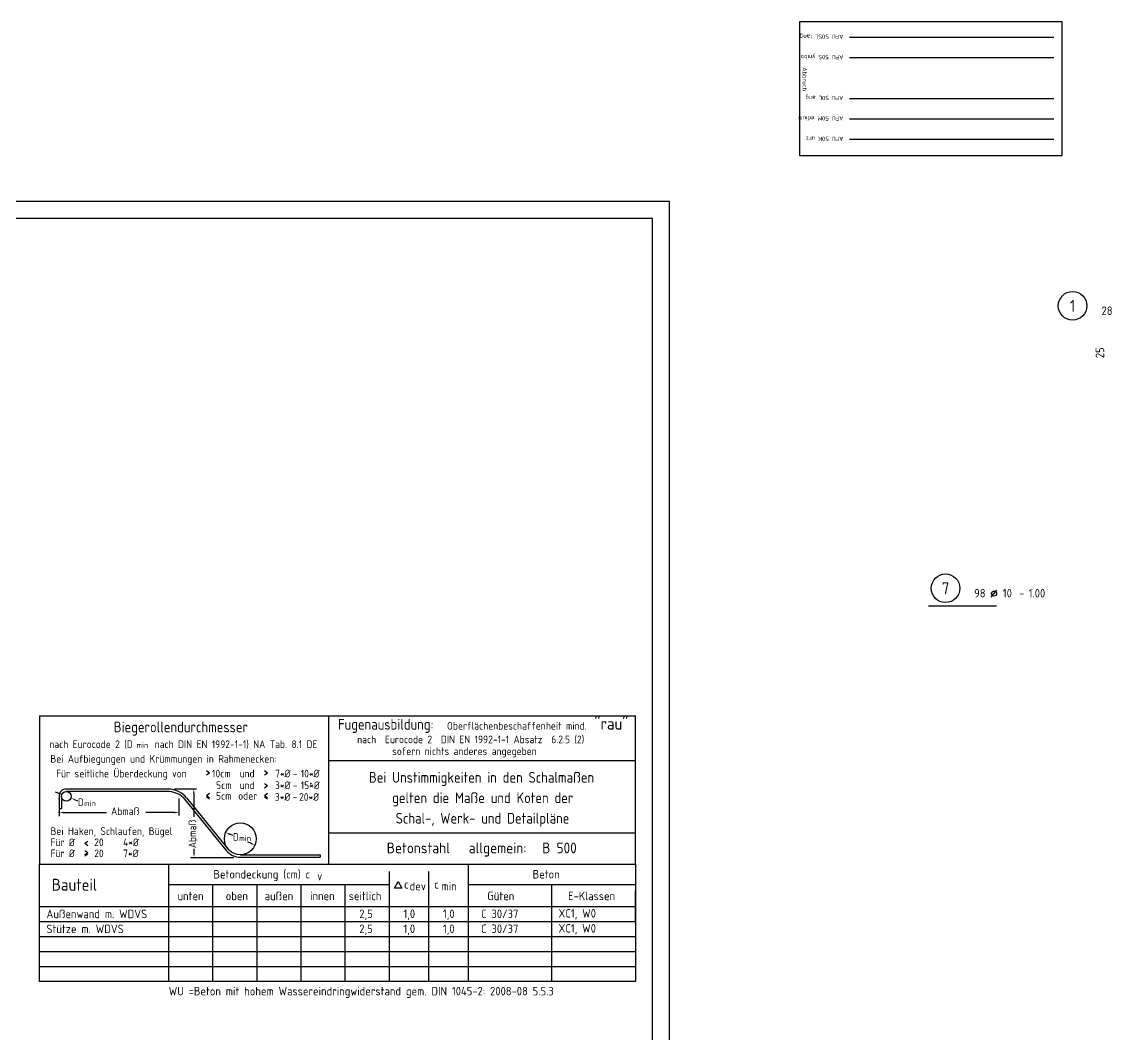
# Model space of a CAD drawing. Extents: x 40 to 135.7, y -30.7 to 24.7.
# Drawn here: x 99.4 to 115.32, y -1.54 to 13.33 of the extents above; entities that cross this region are included whole.
import ezdxf
from ezdxf.enums import TextEntityAlignment as Align

# ---------------------------------------------------------------- set-up
doc = ezdxf.new("R2010")
doc.units = 0
doc.header["$LTSCALE"] = 0.5
doc.linetypes.add('AUSGEZOGEN', pattern=[1000.01, 1000, 0.01])
for name, color, linetype in [('AFU', 7, 'Continuous'), ('RAHMEN', 7, 'Continuous'), ('RND', 7, 'Continuous'), ('TEXT', 7, 'Continuous')]:
    doc.layers.add(name, color=color, linetype=linetype)
doc.layers.add('NOPLOT', color=7, linetype='Continuous', plot=False)
doc.styles.add('txt', font='isocp.shx')
doc.linetypes.add('ABBRUCH', pattern='A,0.15,-0.15,["x",Standard,S=0.07,R=0,X=-0.1,Y=-0.0238],-0.005', length=0.305)
doc.linetypes.add('AFU_50K', pattern='A,0.15,["/",Standard,S=0.2,R=0,X=-0.01,Y=-0.1],0.07,["/",Standard,S=0.2,R=0,X=-0.01,Y=-0.1],0.15', length=0.37)
doc.linetypes.add('AFU_50L', pattern='A,0.75,["/",Standard,S=0.2,R=0,X=-0.01,Y=-0.1],0.07,["/",Standard,S=0.2,R=0,X=-0.01,Y=-0.1],0.75', length=1.57)
doc.linetypes.add('AFU_50M', pattern='A,0.45,["/",Standard,S=0.2,R=0,X=-0.01,Y=-0.1],0.07,["/",Standard,S=0.2,R=0,X=-0.01,Y=-0.1],0.45', length=0.97)
doc.linetypes.add('AFU_50S', pattern='A,0,-0.15,["/",Standard,S=0.2,R=0,X=-0.01,Y=-0.1],0,-0.07,["/",Standard,S=0.2,R=0,X=-0.01,Y=-0.1],-0.15', length=0.37)
doc.linetypes.add('AFU_50SL', pattern='A,0,-0.75,["/",Standard,S=0.2,R=0,X=-0.01,Y=-0.1],0,-0.07,["/",Standard,S=0.2,R=0,X=-0.01,Y=-0.1],-0.75', length=1.57)

# ---------------------------------------------------------------- blocks, each defined once
blk = doc.blocks.new('A1-57-0')
at = {"layer": 'RAHMEN'}
for p, q in [((137.9, 59.4), (0, 59.4)), ((137.9, 0), (137.9, 59.4))]:
    blk.add_line(p, q, dxfattribs=at)
at = {"layer": 'RAHMEN', "color": 5}
for p, q in [((137.4, 58.9), (2, 58.9)), ((137.4, 0.5), (137.4, 58.9))]:
    blk.add_line(p, q, dxfattribs=at)
blk = doc.blocks.new('RND_AUSZ')
at = {"layer": 'RND', "color": 7, "linetype": 'Continuous'}
blk.add_line((1.341, 0.262), (1.509, 0.466), dxfattribs=at)
at = {"layer": 'RND', "color": 1, "linetype": 'Continuous'}
blk.add_circle((0, 0.52), 0.42, dxfattribs=at)
at = {"layer": 'RND', "color": 7, "linetype": 'Continuous'}
blk.add_circle((1.425, 0.364), 0.075, dxfattribs=at)
at = {"layer": 'RND', "color": 7, "linetype": 'Continuous', "style": 'txt'}
blk.add_text('-', height=0.25, dxfattribs=at).set_placement((2.163, 0.25))
at = {"layer": 'RND', "color": 1, "linetype": 'Continuous', "style": 'txt'}
blk.add_attdef('POS', text='', height=0.35, dxfattribs=at).set_placement((0, 0.52), align=Align.MIDDLE)
at = {"layer": 'RND', "color": 7, "linetype": 'Continuous', "style": 'txt'}
for tag, p in [('WIEOFT', (-0.536, 0.25)), ('STK', (1.174, 0.25))]:
    blk.add_attdef(tag, text='', height=0.25, dxfattribs=at).set_placement(p, align=Align.RIGHT)
for tag, p in [('DS', (1.683, 0.25)), ('LANG', (2.441, 0.25)), ('TEXT', (3.669, 0.25))]:
    blk.add_attdef(tag, p, '', height=0.25, dxfattribs=at)

msp = doc.modelspace()

# ---------------------------------------------------------------- linework, layer by layer
at = {"layer": 'AFU', "color": 8, "linetype": 'AFU_50SL'}
msp.add_line((111.5517, 13.1036), (114.5517, 13.1036), dxfattribs=at)
at = {"layer": 'AFU', "color": 8, "linetype": 'AFU_50S'}
msp.add_line((111.5517, 12.8036), (114.5517, 12.8036), dxfattribs=at)
at = {"layer": 'AFU', "color": 8, "linetype": 'AFU_50L'}
msp.add_line((111.5517, 12.2036), (114.5517, 12.2036), dxfattribs=at)
at = {"layer": 'AFU', "color": 8, "linetype": 'AFU_50M'}
msp.add_line((111.5517, 11.9036), (114.5517, 11.9036), dxfattribs=at)
at = {"layer": 'AFU', "color": 8, "linetype": 'AFU_50K'}
msp.add_line((111.5517, 11.6036), (114.5517, 11.6036), dxfattribs=at)
at = {"layer": 'AFU', "color": 8, "linetype": 'ABBRUCH'}
msp.add_lwpolyline([(114.6703, 13.3297), (110.8157, 13.3297), (110.8157, 11.363), (114.6703, 11.363)], close=True, dxfattribs=at)
at = {"layer": 'RAHMEN', "color": 5, "linetype": 'Continuous'}
for p, q in [((99.6553, 3.1407), (108.4053, 3.1407)), ((99.6553, 3.1407), (99.6553, 0.9616)), ((103.9046, 0.9616), (103.9046, 3.1407)), ((108.4053, 0.9616), (108.4053, 3.1407)), ((108.4053, 0.1081), (108.4053, 0.5704))]:
    msp.add_line(p, q, dxfattribs=at)
at = {"layer": 'RAHMEN', "color": 7, "linetype": 'AUSGEZOGEN'}
for p, q in [((103.9046, 2.4832), (108.4053, 2.4832)), ((102.1534, 2.298), (102.1098, 2.3285)), ((102.1534, 2.298), (102.1098, 2.2674)), ((103.0033, 2.298), (102.9597, 2.3285)), ((103.0033, 2.298), (102.9597, 2.2674)), ((103.0038, 2.1082), (102.9602, 2.1388)), ((103.0038, 2.1082), (102.9602, 2.0777)), ((102.1098, 1.9701), (102.1534, 2.0007)), ((102.1098, 1.9701), (102.1534, 1.9396)), ((102.1098, 1.9507), (102.1534, 1.9202)), ((102.9597, 1.9701), (103.0033, 2.0007)), ((102.9597, 1.9701), (103.0033, 1.9396)), ((102.9597, 1.9507), (103.0033, 1.9202)), ((100.3248, 1.2674), (100.3684, 1.2979)), ((103.9046, 1.4193), (108.4053, 1.4193)), ((100.3248, 1.2674), (100.3684, 1.2368)), ((100.3684, 1.1265), (100.3248, 1.1571)), ((100.3684, 1.1265), (100.3248, 1.0959)), ((100.3684, 1.1071), (100.3248, 1.0765)), ((99.6553, 0.3391), (108.4053, 0.3391)), ((99.6553, 0.1191), (108.4053, 0.1191)), ((99.6553, -0.1009), (108.4053, -0.1009)), ((99.6553, -0.3209), (108.4053, -0.3209)), ((99.6553, -0.5409), (108.4053, -0.5409))]:
    msp.add_line(p, q, dxfattribs=at)
at = {"layer": 'RAHMEN', "color": 7, "linetype": 'Continuous'}
for p, q in [((99.985, 1.982), (99.8917, 2.0179)), ((99.9447, 1.9562), (99.9447, 1.7791)), ((99.9801, 1.9562), (99.9801, 1.7791)), ((101.5466, 2.0625), (100.051, 2.0625)), ((101.5339, 2.0271), (100.051, 2.0271)), ((101.638, 2.0659), (101.9642, 2.0659)), ((101.7046, 1.9265), (101.7046, 1.6731)), ((101.7691, 1.9378), (102.399, 1.1625)), ((101.8176, 1.9335), (102.4237, 1.1875)), ((101.9218, 1.9985), (101.9218, 1.6576)), ((99.9447, 1.7791), (99.9801, 1.7791)), ((99.9447, 1.7677), (99.9447, 1.6673)), ((100.1708, 1.9105), (100.2178, 1.8924)), ((100.0122, 1.7181), (100.6405, 1.7181)), ((101.6371, 1.7181), (101.2187, 1.7181)), ((102.4965, 1.3798), (102.4526, 1.3987)), ((102.7585, 1.2668), (102.7177, 1.2844)), ((101.9263, 1.1281), (101.9263, 1.1872)), ((101.5561, -0.735), (101.5561, 0.9616)), ((101.8751, 1.0606), (102.5086, 1.0606)), ((102.6086, 1.0987), (103.7778, 1.0982)), ((102.6086, 1.0628), (103.7778, 1.0628)), ((103.7778, 1.0982), (103.7778, 1.0628)), ((105.9537, -0.7609), (105.9537, 0.9616)), ((104.7951, -0.7609), (104.7951, 0.852)), ((105.3744, -0.7609), (105.3744, 0.852)), ((102.2039, -0.7609), (102.2039, 0.6597)), ((102.8517, -0.7609), (102.8517, 0.6597)), ((103.4995, -0.7609), (103.4995, 0.6597)), ((104.1473, -0.7609), (104.1473, 0.6597)), ((107.1795, -0.7609), (107.1795, 0.6597)), ((101.5561, -0.7609), (101.5561, 0.3391)), ((104.7951, -0.7609), (104.7951, 0.3391))]:
    msp.add_line(p, q, dxfattribs=at)
at = {"layer": 'RAHMEN', "color": 1, "linetype": 'Continuous'}
for p, q in [((101.5561, 0.6597), (104.7951, 0.6597)), ((105.9537, 0.6597), (108.4053, 0.6597))]:
    msp.add_line(p, q, dxfattribs=at)
at = {"layer": 'RAHMEN', "color": 5, "linetype": 'AUSGEZOGEN'}
msp.add_lwpolyline([(99.6553, 0.9616), (108.4053, 0.9616), (108.4053, -0.7609), (99.6553, -0.7609)], close=True, dxfattribs=at)
at = {"layer": 'RAHMEN', "color": 1, "linetype": 'Continuous'}
msp.add_lwpolyline([(104.9239, 0.7043), (104.9784, 0.6099), (104.8694, 0.6099)], close=True, dxfattribs=at)
at = {"layer": 'RAHMEN', "color": 7, "linetype": 'Continuous'}
for centre, radius in [((100.051, 1.9562), 0.0709), ((102.6056, 1.3328), 0.2341)]:
    msp.add_circle(centre, radius, dxfattribs=at)
for centre, radius, start, end in [((100.051, 1.9562), 0.1063, 89.99998, 180), ((101.5339, 1.6728), 0.3543, 48.41068, 90), ((101.5466, 1.7134), 0.3491, 39.09564, 90), ((102.6086, 1.3328), 0.27, 219.09564, 270)]:
    msp.add_arc(centre, radius, start, end, dxfattribs=at)
for p in [(103.6428, 2.1433), (99.9447, 1.9152), (99.9447, 1.7181), (102.3906, 1.4254), (102.8205, 1.2401)]:
    msp.add_point(p, dxfattribs=at)
for points in [[(99.933, 1.9927), (99.9393, 2.009), (99.985, 1.982)], [(100.1677, 1.9024), (100.1739, 1.9187), (100.1219, 1.9293)], [(101.9331, 1.9985), (101.9106, 1.9985), (101.9218, 2.066)], [(100.0122, 1.7068), (100.0122, 1.7293), (99.9447, 1.7181)], [(101.6371, 1.7068), (101.6371, 1.7293), (101.7046, 1.7181)], [(102.4481, 1.3884), (102.457, 1.409), (102.3906, 1.4254)], [(102.7541, 1.2565), (102.763, 1.2771), (102.8205, 1.2401)], [(101.9376, 1.1281), (101.9151, 1.1281), (101.9263, 1.0606)]]:
    msp.add_solid(points, dxfattribs=at)
at = {"layer": 'RND', "color": 1, "linetype": 'AUSGEZOGEN'}
msp.add_lwpolyline([(112.7077, 4.7513), (113.7077, 4.7513)], dxfattribs=at)

# ---------------------------------------------------------------- block references
at = {"layer": 'RAHMEN', "color": 7, "linetype": 'AUSGEZOGEN', "xscale": 0.5, "yscale": 0.5, "zscale": 0.5}
msp.add_blockref('A1-57-0', (39.9553, -19.0109), dxfattribs=at)
at = {"layer": 'RND', "color": 7, "linetype": 'AUSGEZOGEN', "xscale": 0.5, "yscale": 0.5, "zscale": 0.5}
msp.add_blockref('RND_AUSZ', (114.8242, 8.8983), dxfattribs=at).add_auto_attribs({'POS': '1', 'STK': '28', 'DS': '10', 'LANG': '1.36'})
at = {"layer": 'RND', "color": 1, "linetype": 'AUSGEZOGEN', "xscale": 0.5, "yscale": 0.5, "zscale": 0.5}
msp.add_blockref('RND_AUSZ', (112.9593, 4.7513), dxfattribs=at).add_auto_attribs({'POS': '7', 'STK': '98', 'DS': '10', 'LANG': '1.00'})

# ---------------------------------------------------------------- texts
at = {"layer": 'AFU', "color": 8, "linetype": 'AFU_50SL', "style": 'txt'}
msp.add_text('AFU 50SL lang', height=0.0625, rotation=180, dxfattribs=at).set_placement((111.4605, 13.1412))
at = {"layer": 'AFU', "color": 8, "linetype": 'AFU_50S', "style": 'txt'}
msp.add_text('AFU 50S ymbol', height=0.0625, rotation=180, dxfattribs=at).set_placement((111.4605, 12.8412))
at = {"layer": 'AFU', "color": 8, "linetype": 'ABBRUCH', "style": 'txt'}
msp.add_text('Abbruch', height=0.0625, rotation=270, dxfattribs=at).set_placement((110.861, 12.6603))
at = {"layer": 'AFU', "color": 8, "linetype": 'AFU_50L', "style": 'txt'}
msp.add_text('AFU 50L ang', height=0.0625, rotation=180, dxfattribs=at).set_placement((111.4605, 12.2412))
at = {"layer": 'AFU', "color": 8, "linetype": 'AFU_50M', "style": 'txt'}
msp.add_text('AFU 50M edium', height=0.0625, rotation=180, dxfattribs=at).set_placement((111.4605, 11.9412))
at = {"layer": 'AFU', "color": 8, "linetype": 'AFU_50K', "style": 'txt'}
msp.add_text('AFU 50K urz', height=0.0625, rotation=180, dxfattribs=at).set_placement((111.4605, 11.6412))
at = {"layer": 'NOPLOT', "color": 191, "linetype": 'Continuous', "style": 'txt'}
msp.add_text('WU =Beton mit hohem Wassereindringwiderstand gem. DIN 1045-2: 2008-08 5.5.3', height=0.125, dxfattribs=at).set_placement((101.5543, -0.9662))
at = {"layer": 'RAHMEN', "color": 1, "linetype": 'Continuous', "style": 'txt', "width": 0.95}
for s, p in [('Biegerollendurchmesser', (101.7332, 2.8964)), ('Fugenausbildung:', (104.7414, 2.9359)), ('Bei Unstimmigkeiten in den Schalmaßen', (106.1478, 2.1565)), ('gelten die Maße und Koten der', (106.1648, 1.8565)), ('Schal-, Werk- und Detailpläne', (106.1613, 1.5565))]:
    msp.add_text(s, height=0.1575, dxfattribs=at).set_placement(p, align=Align.CENTER)
at = {"layer": 'RAHMEN', "color": 7, "linetype": 'Continuous', "style": 'txt'}
for s, p in [('Oberflächenbeschaffenheit mind.', (105.6398, 2.9359)), ('nach  Eurocode 2  DIN EN 1992-1-1 Absatz  6.2.5 (2)', (104.3216, 2.736)), ('Bei Aufbiegungen und Krümmungen in Rahmenecken:', (99.8171, 2.4511)), ('sofern nichts anderes angegeben', (104.8348, 2.5628)), ('10cm', (102.1904, 2.235)), ('und', (102.5947, 2.235)), ('7*%%C', (103.1163, 2.235)), ('-', (103.3778, 2.235)), ('10*%%C', (103.4928, 2.235)), ('5cm', (102.2507, 2.0631)), ('und', (102.5952, 2.0631)), ('3*%%C', (103.1149, 2.0631)), ('-', (103.3764, 2.0631)), ('15*%%C', (103.4928, 2.0631)), ('D', (100.22, 1.8137)), ('5cm', (102.2498, 1.9071)), ('oder', (102.5744, 1.9071)), ('3*%%C', (103.1134, 1.8913)), ('-', (103.3749, 1.8913)), ('20*%%C', (103.4683, 1.8913)), ('Abmaß', (100.708, 1.6816)), ('Bei Haken, Schlaufen, Bügel', (99.8193, 1.3894)), ('Für %%C', (99.8191, 1.2255)), ('20', (100.4611, 1.2255)), ('4*%%C', (100.885, 1.2255)), ('D', (102.4972, 1.3033)), ('Für %%C', (99.8193, 1.0635)), ('20', (100.4613, 1.0635)), ('7*%%C', (100.885, 1.0635))]:
    msp.add_text(s, height=0.1125, dxfattribs=at).set_placement(p)
msp.add_text('nach Eurocode 2 (D     nach DIN EN 1992-1-1) NA Tab. 8.1 DE', height=0.1125, dxfattribs=at).set_placement((101.7694, 2.6654), align=Align.CENTER)
msp.add_text('Für seitliche Überdeckung von', height=0.1125, dxfattribs=at).set_placement((101.8181, 2.235), align=Align.RIGHT)
msp.add_text('Abmaß', height=0.1125, rotation=90, dxfattribs=at).set_placement((101.9583, 1.1958))
at = {"layer": 'RAHMEN', "color": 1, "linetype": 'Continuous', "style": 'txt'}
for s, height, p in [('Betonstahl', 0.1575, (104.7561, 1.1206)), ('allgemein:', 0.1575, (105.9594, 1.1206)), ('B 500 ', 0.1575, (107.0381, 1.1206)), ('Betondeckung (cm) c', 0.125, (102.2116, 0.7498)), ('v', 0.125, (103.7333, 0.7233)), ('Beton', 0.125, (106.8979, 0.7498)), ('Bauteil', 0.175, (99.8381, 0.5714)), ('c', 0.125, (105.01, 0.6015)), ('dev', 0.125, (105.0916, 0.575)), ('c', 0.125, (105.4523, 0.6015)), ('min', 0.125, (105.5608, 0.575))]:
    msp.add_text(s, height=height, dxfattribs=at).set_placement(p)
at = {"layer": 'RND', "color": 7, "linetype": 'AUSGEZOGEN', "style": 'txt'}
msp.add_text('25', height=0.125, rotation=90, dxfattribs=at).set_placement((115.226, 8.4692), align=Align.MIDDLE)
at = {"layer": 'TEXT', "color": 1, "style": 'txt'}
msp.add_text('"rau"', height=0.175, dxfattribs=at).set_placement((107.8047, 2.9355))
at = {"layer": 'TEXT', "color": 7, "linetype": 'AUSGEZOGEN', "style": 'txt'}
for s, height, p in [('min', 0.08016, (101.0791, 2.6677)), ('min', 0.08016, (100.3106, 1.8124)), ('min', 0.08016, (102.5877, 1.3019)), ('unten', 0.125, (101.6841, 0.4316)), ('oben', 0.125, (102.3916, 0.4316)), ('außen', 0.125, (102.963, 0.4316)), ('innen', 0.125, (103.6297, 0.4316)), ('seitlich', 0.125, (104.1974, 0.4316)), ('Güten', 0.125, (106.2317, 0.4316)), ('E-Klassen', 0.125, (107.4193, 0.4316)), ('Außenwand m. WDVS', 0.125, (99.7597, 0.1675)), ('2,5', 0.125, (104.353, 0.1694)), ('1,0', 0.125, (105.0008, 0.1694)), ('1,0', 0.125, (105.5801, 0.1694)), ('C 30/37', 0.125, (106.1408, 0.1694)), ('XC1, W0', 0.125, (107.2769, 0.1762)), ('Stütze m. WDVS', 0.125, (99.7597, -0.0525)), ('2,5', 0.125, (104.353, -0.0506)), ('1,0', 0.125, (105.0008, -0.0506)), ('1,0', 0.125, (105.5801, -0.0506)), ('C 30/37', 0.125, (106.1408, -0.0506)), ('XC1, W0', 0.125, (107.2769, -0.0438))]:
    msp.add_text(s, height=height, dxfattribs=at).set_placement(p)

doc.saveas('drawing.dxf')
